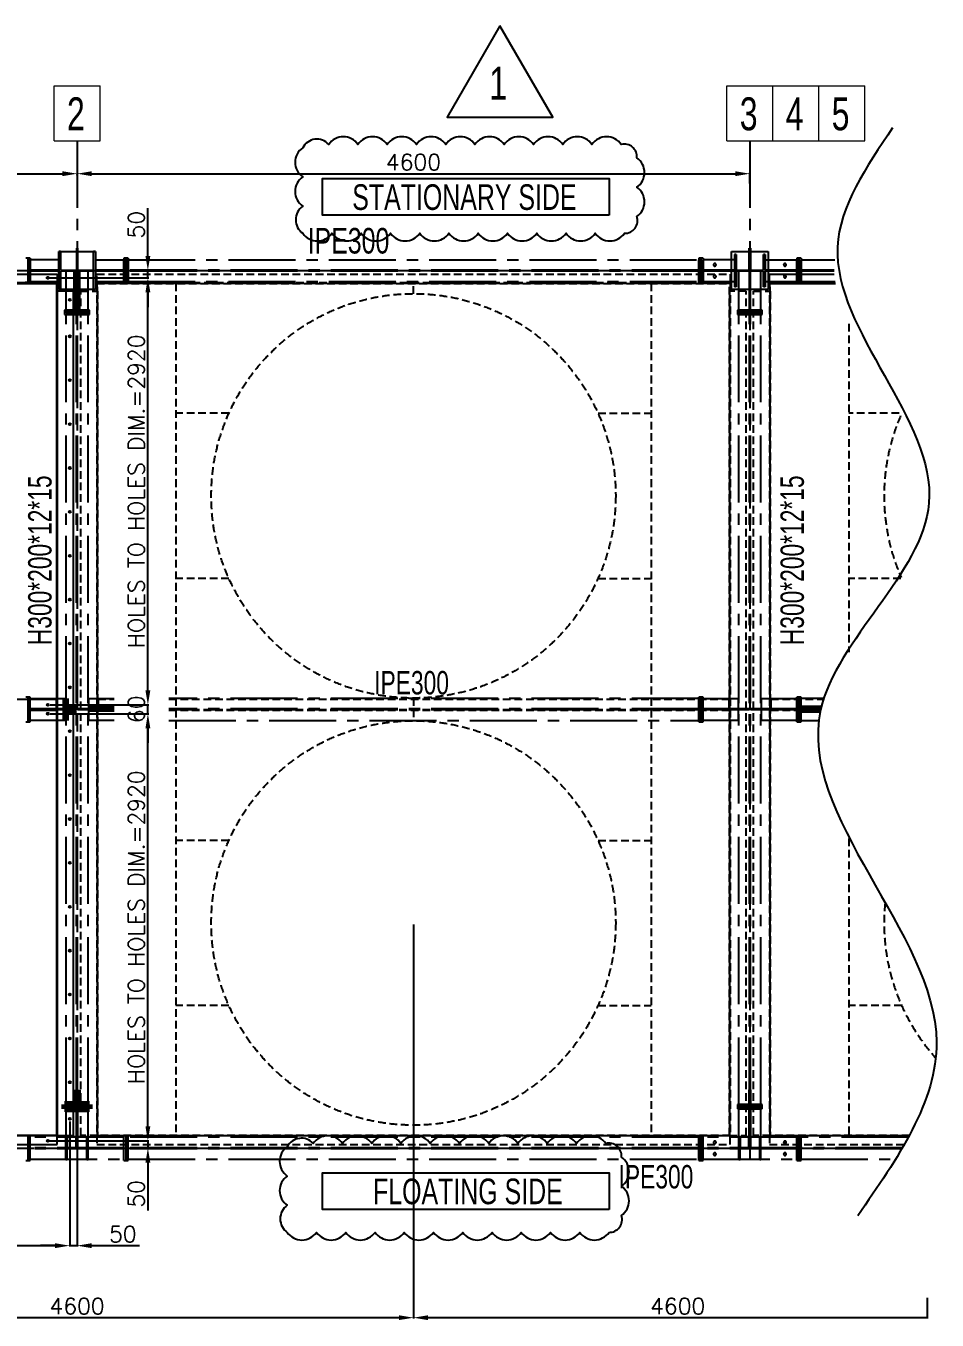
# Model space of a CAD drawing. Header units: inches. Extents: x 212980 to 238967, y -33384 to 2238.
# Drawn here: x 231257 to 234372, y -8186 to -3761 of the extents above; entities that cross this region are included whole.
import ezdxf

# ---------------------------------------------------------------- set-up
doc = ezdxf.new("R2010")
doc.units = ezdxf.units.IN
doc.header["$LTSCALE"] = 15
doc.header["$MEASUREMENT"] = 0
for name, pattern in [('CENTER2', [28.575, 19.05, -3.175, 3.175, -3.175]), ('HIDDEN', [0.375, 0.25, -0.125]), ('XKITLINE00', [0])]:
    doc.linetypes.add(name, pattern=pattern)
doc.layers.get('Defpoints').update_dxf_attribs({"lineweight": 0})
doc.layers.add('CLOWD', color=3, linetype='Continuous')
doc.layers.add('Part', color=2, linetype='Continuous', lineweight=0)
doc.layers.add('PartMark', color=3, linetype='Continuous', lineweight=0)
doc.styles.add('ARIAL_NARROW', font='ARIALN.TTF')
doc.styles.add('ROMANS', font='ROMANS.shx')
doc.dimstyles.new('4', dxfattribs={"dimtxt": 55, "dimasz": 50, "dimexe": 3, "dimexo": 5, "dimgap": 12, "dimtad": 1, "dimdec": 0, "dimdsep": 46, "dimtxsty": 'ROMANS', "dimcen": 2.5, "dimclrd": 6, "dimclre": 6, "dimclrt": 2, "dimadec": 0, "dimazin": 0, "dimtfac": 1, "dimtdec": 0, "dimtmove": 0, "dimatfit": 3, "dimfxl": 1, "dimarcsym": 0})

# ---------------------------------------------------------------- blocks, each defined once
blk = doc.blocks.new('*D47')
at = {"color": 6, "lineweight": -2, "ltscale": 200, "transparency": 16777216}
for p, q in [((229132.1, -4325.1), (229132.1, -4263.7)), ((229182.1, -4266.7), (231382.1, -4266.7)), ((231432.1, -4271.7), (231432.1, -4269.7))]:
    blk.add_line(p, q, dxfattribs=at)
at = {"color": 6, "ltscale": 200, "transparency": 16777216}
for points in [[(229182.1, -4258.4), (229182.1, -4275), (229132.1, -4266.7)], [(231382.1, -4258.4), (231382.1, -4275), (231432.1, -4266.7)]]:
    blk.add_solid(points, dxfattribs=at)
at = {"layer": 'Defpoints', "color": 0, "ltscale": 200, "transparency": 16777216}
for p in [(231432.1, -4266.7), (231432.1, -4266.7), (229132.1, -4330.1)]:
    blk.add_point(p, dxfattribs=at)
at = {"color": 2, "ltscale": 200, "transparency": 16777216, "insert": (230282.1, -4227.2), "char_height": 55, "attachment_point": 5, "style": 'ROMANS'}
blk.add_mtext('4600', dxfattribs=at)
blk = doc.blocks.new('*D48')
at = {"color": 6, "lineweight": -2, "ltscale": 200, "transparency": 16777216}
for p, q in [((231432.1, -4271.7), (231432.1, -4269.7)), ((231482.1, -4266.7), (233682.1, -4266.7)), ((233732.1, -4300.3), (233732.1, -4263.7))]:
    blk.add_line(p, q, dxfattribs=at)
at = {"color": 6, "ltscale": 200, "transparency": 16777216}
for points in [[(231482.1, -4258.4), (231482.1, -4275), (231432.1, -4266.7)], [(233682.1, -4258.4), (233682.1, -4275), (233732.1, -4266.7)]]:
    blk.add_solid(points, dxfattribs=at)
at = {"layer": 'Defpoints', "color": 0, "ltscale": 200, "transparency": 16777216}
for p in [(231432.1, -4266.7), (233732.1, -4266.7), (233732.1, -4305.3)]:
    blk.add_point(p, dxfattribs=at)
at = {"color": 2, "ltscale": 200, "transparency": 16777216, "insert": (232582.1, -4227.2), "char_height": 55, "attachment_point": 5, "style": 'ROMANS'}
blk.add_mtext('4600', dxfattribs=at)
blk = doc.blocks.new('*D49')
at = {"color": 6, "lineweight": -2, "ltscale": 200, "transparency": 16777216}
for p, q in [((232582.1, -6833.1), (232582.1, -8180.4)), ((234338.6, -8109.1), (234338.6, -8180.4)), ((234338.6, -8177.4), (232632.1, -8177.4))]:
    blk.add_line(p, q, dxfattribs=at)
at = {"color": 6, "ltscale": 200, "transparency": 16777216}
blk.add_solid([(232632.1, -8169.1), (232632.1, -8185.7), (232582.1, -8177.4)], dxfattribs=at)
at = {"layer": 'Defpoints', "color": 0, "ltscale": 200, "transparency": 16777216}
for p in [(232582.1, -6828.1), (234338.6, -8104.1), (232582.1, -8177.4)]:
    blk.add_point(p, dxfattribs=at)
at = {"color": 2, "ltscale": 200, "transparency": 16777216, "insert": (233485.3, -8137.9), "char_height": 55, "attachment_point": 5, "style": 'ROMANS'}
blk.add_mtext('4600', dxfattribs=at)
blk = doc.blocks.new('_None')
blk = doc.blocks.new('*D50')
at = {"color": 6, "lineweight": -2, "ltscale": 200, "transparency": 16777216}
for p, q in [((230282.1, -6833.1), (230282.1, -8180.4)), ((232582.1, -6833.1), (232582.1, -8180.4)), ((232532.1, -8177.4), (230332.1, -8177.4))]:
    blk.add_line(p, q, dxfattribs=at)
at = {"color": 6, "ltscale": 200, "transparency": 16777216}
for points in [[(230332.1, -8169.1), (230332.1, -8185.7), (230282.1, -8177.4)], [(232532.1, -8169.1), (232532.1, -8185.7), (232582.1, -8177.4)]]:
    blk.add_solid(points, dxfattribs=at)
at = {"layer": 'Defpoints', "color": 0, "ltscale": 200, "transparency": 16777216}
for p in [(230282.1, -6828.1), (232582.1, -6828.1), (230282.1, -8177.4)]:
    blk.add_point(p, dxfattribs=at)
at = {"color": 2, "ltscale": 200, "transparency": 16777216, "insert": (231432.1, -8137.9), "char_height": 55, "attachment_point": 5, "style": 'ROMANS'}
blk.add_mtext('4600', dxfattribs=at)
blk = doc.blocks.new('*D482')
at = {"color": 6, "lineweight": -2, "ltscale": 200, "transparency": 16777216}
for p, q in [((229157.1, -7502.8), (229157.1, -7934.2)), ((231407.1, -7506.3), (231407.1, -7934.2)), ((229207.1, -7931.2), (231357.1, -7931.2))]:
    blk.add_line(p, q, dxfattribs=at)
at = {"color": 6, "ltscale": 200, "transparency": 16777216}
for points in [[(229207.1, -7922.9), (229207.1, -7939.6), (229157.1, -7931.2)], [(231357.1, -7922.9), (231357.1, -7939.6), (231407.1, -7931.2)]]:
    blk.add_solid(points, dxfattribs=at)
at = {"layer": 'Defpoints', "color": 0, "ltscale": 200, "transparency": 16777216}
for p in [(229157.1, -7497.8), (231407.1, -7501.3), (231407.1, -7931.2)]:
    blk.add_point(p, dxfattribs=at)
at = {"color": 2, "ltscale": 200, "transparency": 16777216, "insert": (230282.1, -7891.7), "char_height": 55, "attachment_point": 5, "style": 'ROMANS'}
blk.add_mtext('HOLES TO HOLES DIM.=4500', dxfattribs=at)
blk = doc.blocks.new('*D483')
at = {"color": 6, "lineweight": -2, "ltscale": 200, "transparency": 16777216}
for p, q in [((231407.1, -7506.3), (231407.1, -7934.2)), ((231432.1, -7626.5), (231432.1, -7934.2)), ((231357.1, -7931.2), (231307.1, -7931.2)), ((231407.1, -7931.2), (231432.1, -7931.2)), ((231482.1, -7931.2), (231645.1, -7931.2))]:
    blk.add_line(p, q, dxfattribs=at)
at = {"color": 6, "ltscale": 200, "transparency": 16777216}
for points in [[(231357.1, -7922.9), (231357.1, -7939.6), (231407.1, -7931.2)], [(231482.1, -7922.9), (231482.1, -7939.6), (231432.1, -7931.2)]]:
    blk.add_solid(points, dxfattribs=at)
at = {"layer": 'Defpoints', "color": 0, "ltscale": 200, "transparency": 16777216}
for p in [(231407.1, -7501.3), (231432.1, -7621.5), (231432.1, -7931.2)]:
    blk.add_point(p, dxfattribs=at)
at = {"color": 2, "ltscale": 200, "transparency": 16777216, "insert": (231588.6, -7891.7), "char_height": 55, "attachment_point": 5, "style": 'ROMANS'}
blk.add_mtext('50', dxfattribs=at)
blk = doc.blocks.new('*D484')
at = {"color": 6, "lineweight": -2, "ltscale": 200, "transparency": 16777216}
for p, q in [((231674.1, -7522.8), (231674.1, -7472.8)), ((231337.1, -7572.8), (231677.1, -7572.8)), ((231359.6, -7597.6), (231677.1, -7597.6)), ((231674.1, -7572.8), (231674.1, -7597.6)), ((231674.1, -7647.6), (231674.1, -7810.7))]:
    blk.add_line(p, q, dxfattribs=at)
at = {"color": 6, "ltscale": 200, "transparency": 16777216}
for points in [[(231665.8, -7522.8), (231682.5, -7522.8), (231674.1, -7572.8)], [(231665.8, -7647.6), (231682.5, -7647.6), (231674.1, -7597.6)]]:
    blk.add_solid(points, dxfattribs=at)
at = {"layer": 'Defpoints', "color": 0, "ltscale": 200, "transparency": 16777216}
for p in [(231332.1, -7572.8), (231354.6, -7597.6), (231674.1, -7572.8)]:
    blk.add_point(p, dxfattribs=at)
at = {"color": 2, "ltscale": 200, "transparency": 16777216, "insert": (231634.6, -7754.2), "char_height": 55, "attachment_point": 5, "rotation": 90, "style": 'ROMANS'}
blk.add_mtext('50', dxfattribs=at)
blk = doc.blocks.new('*D485')
at = {"color": 6, "lineweight": -2, "ltscale": 200, "transparency": 16777216}
for p, q in [((231340.6, -6112.8), (231677.1, -6112.8)), ((231674.1, -7522.8), (231674.1, -6162.8)), ((231337.1, -7572.8), (231677.1, -7572.8))]:
    blk.add_line(p, q, dxfattribs=at)
at = {"color": 6, "ltscale": 200, "transparency": 16777216}
for points in [[(231665.8, -6162.8), (231682.5, -6162.8), (231674.1, -6112.8)], [(231665.8, -7522.8), (231682.5, -7522.8), (231674.1, -7572.8)]]:
    blk.add_solid(points, dxfattribs=at)
at = {"layer": 'Defpoints', "color": 0, "ltscale": 200, "transparency": 16777216}
for p in [(231335.6, -6112.8), (231674.1, -6112.8), (231332.1, -7572.8)]:
    blk.add_point(p, dxfattribs=at)
at = {"color": 2, "ltscale": 200, "transparency": 16777216, "insert": (231634.6, -6842.8), "char_height": 55, "attachment_point": 5, "rotation": 90, "style": 'ROMANS'}
blk.add_mtext('HOLES TO HOLES DIM.=2920', dxfattribs=at)
blk = doc.blocks.new('*D486')
at = {"color": 6, "lineweight": -2, "ltscale": 200, "transparency": 16777216}
for p, q in [((231674.1, -6032.7), (231674.1, -5982.7)), ((231340.6, -6082.7), (231677.1, -6082.7)), ((231674.1, -6112.8), (231674.1, -6082.7)), ((231340.6, -6112.8), (231677.1, -6112.8)), ((231674.1, -6162.8), (231674.1, -6212.8))]:
    blk.add_line(p, q, dxfattribs=at)
at = {"color": 6, "ltscale": 200, "transparency": 16777216}
for points in [[(231665.8, -6032.7), (231682.5, -6032.7), (231674.1, -6082.7)], [(231665.8, -6162.8), (231682.5, -6162.8), (231674.1, -6112.8)]]:
    blk.add_solid(points, dxfattribs=at)
at = {"layer": 'Defpoints', "color": 0, "ltscale": 200, "transparency": 16777216}
for p in [(231335.6, -6082.7), (231674.1, -6082.7), (231335.6, -6112.8)]:
    blk.add_point(p, dxfattribs=at)
at = {"color": 2, "ltscale": 200, "transparency": 16777216, "insert": (231634.6, -6097.7), "char_height": 55, "attachment_point": 5, "rotation": 90, "style": 'ROMANS'}
blk.add_mtext('60', dxfattribs=at)
blk = doc.blocks.new('*D487')
at = {"color": 6, "lineweight": -2, "ltscale": 200, "transparency": 16777216}
for p, q in [((231337.1, -4622.7), (231677.1, -4622.7)), ((231674.1, -6032.7), (231674.1, -4672.7)), ((231340.6, -6082.7), (231677.1, -6082.7))]:
    blk.add_line(p, q, dxfattribs=at)
at = {"color": 6, "ltscale": 200, "transparency": 16777216}
for points in [[(231665.8, -4672.7), (231682.5, -4672.7), (231674.1, -4622.7)], [(231665.8, -6032.7), (231682.5, -6032.7), (231674.1, -6082.7)]]:
    blk.add_solid(points, dxfattribs=at)
at = {"layer": 'Defpoints', "color": 0, "ltscale": 200, "transparency": 16777216}
for p in [(231332.1, -4622.7), (231674.1, -4622.7), (231335.6, -6082.7)]:
    blk.add_point(p, dxfattribs=at)
at = {"color": 2, "ltscale": 200, "transparency": 16777216, "insert": (231634.6, -5352.7), "char_height": 55, "attachment_point": 5, "rotation": 90, "style": 'ROMANS'}
blk.add_mtext('HOLES TO HOLES DIM.=2920', dxfattribs=at)
blk = doc.blocks.new('*D488')
at = {"color": 6, "lineweight": -2, "ltscale": 200, "transparency": 16777216}
for p, q in [((231674.1, -4547.6), (231674.1, -4384.6)), ((231565, -4597.6), (231677.1, -4597.6)), ((231674.1, -4622.7), (231674.1, -4597.6)), ((231337.1, -4622.7), (231677.1, -4622.7)), ((231674.1, -4672.7), (231674.1, -4722.7))]:
    blk.add_line(p, q, dxfattribs=at)
at = {"color": 6, "ltscale": 200, "transparency": 16777216}
for points in [[(231665.8, -4547.6), (231682.5, -4547.6), (231674.1, -4597.6)], [(231665.8, -4672.7), (231682.5, -4672.7), (231674.1, -4622.7)]]:
    blk.add_solid(points, dxfattribs=at)
at = {"layer": 'Defpoints', "color": 0, "ltscale": 200, "transparency": 16777216}
for p in [(231560, -4597.6), (231674.1, -4597.6), (231332.1, -4622.7)]:
    blk.add_point(p, dxfattribs=at)
at = {"color": 2, "ltscale": 200, "transparency": 16777216, "insert": (231634.6, -4441.1), "char_height": 55, "attachment_point": 5, "rotation": 90, "style": 'ROMANS'}
blk.add_mtext('50', dxfattribs=at)

msp = doc.modelspace()

# ---------------------------------------------------------------- linework, layer by layer
at = {"color": 3, "linetype": 'CENTER2', "ltscale": 0.8}
for p, q in [((231432.06, -4154.41), (231432.06, -7635.64)), ((233732.06, -4154.41), (233732.06, -7635.64)), ((231264.56, -4555.64), (231257.06, -4555.64)), ((231264.56, -4640.64), (231264.56, -4555.64)), ((231272.06, -4555.64), (231264.56, -4555.64)), ((231264.56, -4555.64), (231264.56, -4640.64)), ((231272.06, -4555.64), (231272.06, -4560.64)), ((231369.56, -4533.14), (231369.56, -4663.14)), ((231375.81, -4533.14), (231369.56, -4533.14)), ((231375.81, -4533.14), (231375.81, -4596.27)), ((231434.56, -4521.27), (231429.56, -4521.27)), ((231429.56, -4521.27), (231429.56, -4596.27)), ((231434.56, -4596.27), (231434.56, -4521.27)), ((231488.31, -4596.27), (231488.31, -4533.14)), ((231494.56, -4533.14), (231488.31, -4533.14)), ((231494.56, -4533.14), (231494.56, -4663.14)), ((231599.56, -4555.64), (231592.06, -4555.64)), ((231592.06, -4555.64), (231592.06, -4560.64)), ((231599.56, -4640.64), (231599.56, -4555.64)), ((231607.06, -4555.64), (231599.56, -4555.64)), ((231599.56, -4555.64), (231599.56, -4640.64)), ((231607.06, -4555.64), (231607.06, -4560.64)), ((233564.56, -4555.64), (233557.06, -4555.64)), ((233557.06, -4555.64), (233557.06, -4560.64)), ((233572.06, -4555.64), (233564.56, -4555.64)), ((233564.56, -4555.64), (233564.56, -4640.64)), ((233564.56, -4640.64), (233564.56, -4555.64)), ((233572.06, -4555.64), (233572.06, -4560.64)), ((233679.56, -4543.14), (233679.56, -4653.14)), ((233685.06, -4543.14), (233679.56, -4543.14)), ((233685.06, -4543.14), (233685.06, -4596.39)), ((233729.56, -4596.39), (233729.56, -4521.39)), ((233729.56, -4521.39), (233734.56, -4521.39)), ((233734.56, -4521.39), (233734.56, -4596.39)), ((233779.06, -4596.39), (233779.06, -4543.14)), ((233784.56, -4543.14), (233779.06, -4543.14)), ((233784.56, -4543.14), (233784.56, -4653.14)), ((233899.56, -4555.64), (233892.06, -4555.64)), ((233892.06, -4555.64), (233892.06, -4560.64)), ((233899.56, -4640.64), (233899.56, -4555.64)), ((233907.06, -4555.64), (233899.56, -4555.64)), ((233899.56, -4555.64), (233899.56, -4640.64)), ((233907.06, -4555.64), (233907.06, -4560.64)), ((228656.71, -4598.14), (234020.17, -4598.14)), ((231272.06, -4560.64), (231272.06, -4635.64)), ((231369.56, -4560.64), (231272.06, -4560.64)), ((231272.06, -4635.64), (231272.06, -4560.64)), ((231369.56, -4596.37), (231272.06, -4596.37)), ((231369.56, -4599.92), (231272.06, -4599.92)), ((231369.56, -4560.64), (231369.56, -4635.64)), ((231369.56, -4628.14), (231369.56, -4568.14)), ((231375.81, -4596.27), (231488.31, -4596.27)), ((231488.31, -4600.02), (231375.81, -4600.02)), ((231375.81, -4600.02), (231375.81, -4663.14)), ((231394.56, -4733.14), (231394.56, -4600.02)), ((231469.56, -4600.02), (231394.56, -4600.02)), ((231469.56, -4733.14), (231469.56, -4600.02)), ((231488.31, -4663.14), (231488.31, -4600.02)), ((231494.56, -4560.64), (231592.06, -4560.64)), ((231494.56, -4560.64), (231494.56, -4635.64)), ((231592.06, -4596.37), (231494.56, -4596.37)), ((231592.06, -4599.92), (231494.56, -4599.92)), ((231592.06, -4560.64), (231592.06, -4635.64)), ((231592.06, -4635.64), (231592.06, -4560.64)), ((231607.06, -4560.64), (231607.06, -4635.64)), ((231607.06, -4560.64), (233557.06, -4560.64)), ((231607.06, -4635.64), (231607.06, -4560.64)), ((233557.06, -4596.37), (231607.06, -4596.37)), ((233557.06, -4599.92), (231607.06, -4599.92)), ((233557.06, -4635.64), (233557.06, -4560.64)), ((233557.06, -4560.64), (233557.06, -4635.64)), ((233572.06, -4560.64), (233572.06, -4635.64)), ((233679.56, -4560.64), (233572.06, -4560.64)), ((233572.06, -4635.64), (233572.06, -4560.64)), ((233679.56, -4596.37), (233572.06, -4596.37)), ((233679.56, -4599.92), (233572.06, -4599.92)), ((233679.56, -4560.64), (233679.56, -4635.64)), ((233685.06, -4596.39), (233779.06, -4596.39)), ((233779.06, -4599.89), (233685.06, -4599.89)), ((233685.06, -4599.89), (233685.06, -4653.14)), ((233694.56, -4733.14), (233694.56, -4599.89)), ((233769.56, -4599.89), (233694.56, -4599.89)), ((233730.29, -4733.14), (233730.29, -4599.89)), ((233733.84, -4733.14), (233733.84, -4599.89)), ((233769.56, -4733.14), (233769.56, -4599.89)), ((233779.06, -4653.14), (233779.06, -4599.89)), ((233784.56, -4560.64), (233892.06, -4560.64)), ((233784.56, -4560.64), (233784.56, -4635.64)), ((233892.06, -4596.37), (233784.56, -4596.37)), ((233892.06, -4599.92), (233784.56, -4599.92)), ((233892.06, -4635.64), (233892.06, -4560.64)), ((233892.06, -4560.64), (233892.06, -4635.64)), ((233907.06, -4560.64), (233907.06, -4635.64)), ((233907.06, -4560.64), (234021.98, -4560.64)), ((233907.06, -4635.64), (233907.06, -4560.64)), ((234020.14, -4596.37), (233907.06, -4596.37)), ((234020.22, -4599.92), (233907.06, -4599.92)), ((231257.06, -4635.27), (231257.06, -4640.27)), ((231257.06, -4640.27), (231264.56, -4640.27)), ((231257.06, -4640.64), (231264.56, -4640.64)), ((231264.56, -4640.27), (231272.06, -4640.27)), ((231272.06, -4640.64), (231264.56, -4640.64)), ((231272.06, -4635.27), (231272.06, -4640.27)), ((231272.06, -4635.64), (231369.56, -4635.64)), ((231272.06, -4640.64), (231272.06, -4635.64)), ((231494.56, -4635.64), (231592.06, -4635.64)), ((231592.06, -4640.64), (231592.06, -4635.64)), ((231592.06, -4640.64), (231599.56, -4640.64)), ((231607.06, -4640.64), (231599.56, -4640.64)), ((231607.06, -4635.64), (233557.06, -4635.64)), ((231607.06, -4640.64), (231607.06, -4635.64)), ((233557.06, -4640.64), (233557.06, -4635.64)), ((233557.06, -4640.64), (233564.56, -4640.64)), ((233572.06, -4640.64), (233564.56, -4640.64)), ((233572.06, -4635.64), (233679.56, -4635.64)), ((233572.06, -4640.64), (233572.06, -4635.64)), ((233784.56, -4635.64), (233892.06, -4635.64)), ((233892.06, -4640.64), (233892.06, -4635.64)), ((233892.06, -4640.64), (233899.56, -4640.64)), ((233907.06, -4640.64), (233899.56, -4640.64)), ((233907.06, -4635.64), (234023.36, -4635.64)), ((233907.06, -4640.64), (233907.06, -4635.64)), ((231375.81, -4663.14), (231369.56, -4663.14)), ((231494.56, -4663.14), (231488.31, -4663.14)), ((233685.06, -4653.14), (233679.56, -4653.14)), ((233784.56, -4653.14), (233779.06, -4653.14)), ((231389.56, -4732.66), (231394.56, -4732.66)), ((231389.56, -4733.14), (231389.56, -4740.64)), ((231394.56, -4733.14), (231389.56, -4733.14)), ((231394.56, -4733.14), (231469.56, -4733.14)), ((231469.56, -4733.14), (231394.56, -4733.14)), ((231474.56, -4733.14), (231469.56, -4733.14)), ((231474.56, -4740.64), (231474.56, -4733.14)), ((233689.56, -4733.14), (233689.56, -4740.64)), ((233694.56, -4733.14), (233689.56, -4733.14)), ((233694.56, -4733.14), (233769.56, -4733.14)), ((233769.56, -4733.14), (233694.56, -4733.14)), ((233774.56, -4733.14), (233769.56, -4733.14)), ((233774.56, -4740.64), (233774.56, -4733.14)), ((231389.56, -4740.16), (231389.56, -4747.66)), ((231474.56, -4740.64), (231389.56, -4740.64)), ((231389.56, -4740.64), (231389.56, -4748.14)), ((231389.56, -4740.64), (231474.56, -4740.64)), ((231389.56, -4748.14), (231474.56, -4748.14)), ((231469.56, -4748.2), (231394.56, -4748.2)), ((231394.56, -7448.2), (231394.56, -4748.2)), ((231400.9, -4747.71), (231400.9, -4747.66)), ((231400.9, -4748.14), (231400.9, -4748.2)), ((231430.29, -7448.2), (231430.29, -4748.2)), ((231433.84, -7448.2), (231433.84, -4748.2)), ((231458.89, -4748.14), (231458.89, -4748.2)), ((231463.22, -4748.14), (231463.22, -4748.2)), ((231469.56, -7448.2), (231469.56, -4748.2)), ((231474.56, -4748.14), (231474.56, -4740.64)), ((233689.56, -4740.64), (233774.56, -4740.64)), ((233774.56, -4740.64), (233689.56, -4740.64)), ((233689.56, -4740.64), (233689.56, -4748.14)), ((233689.56, -4748.14), (233774.56, -4748.14)), ((233769.56, -4748.2), (233694.56, -4748.2)), ((233694.56, -7448.2), (233694.56, -4748.2)), ((233700.9, -4748.14), (233700.9, -4748.2)), ((233705.23, -4748.14), (233705.23, -4748.2)), ((233713.89, -4748.14), (233713.89, -4748.2)), ((233718.22, -4748.14), (233718.22, -4748.2)), ((233730.29, -7448.2), (233730.29, -4748.2)), ((233733.84, -7448.2), (233733.84, -4748.2)), ((233745.9, -4748.14), (233745.9, -4748.2)), ((233750.23, -4748.14), (233750.23, -4748.2)), ((233758.89, -4748.14), (233758.89, -4748.2)), ((233763.22, -4748.14), (233763.22, -4748.2)), ((233769.56, -7448.2), (233769.56, -4748.2)), ((233774.56, -4748.14), (233774.56, -4740.64)), ((231264.56, -6055.64), (231257.06, -6055.64)), ((231264.56, -6140.64), (231264.56, -6055.64)), ((231272.06, -6055.64), (231264.56, -6055.64)), ((231264.56, -6055.64), (231264.56, -6140.64)), ((231272.06, -6060.64), (231272.06, -6055.64)), ((231272.06, -6135.64), (231272.06, -6060.64)), ((231272.06, -6135.64), (231272.06, -6060.64)), ((231272.06, -6060.64), (231392.06, -6060.64)), ((231472.06, -6135.64), (231472.06, -6060.64)), ((231472.06, -6060.64), (231558.83, -6060.64)), ((233557.06, -6060.64), (231746.14, -6060.64)), ((233564.56, -6055.64), (233557.06, -6055.64)), ((233557.06, -6060.64), (233557.06, -6055.64)), ((233557.06, -6135.64), (233557.06, -6060.64)), ((233557.06, -6135.64), (233557.06, -6060.64)), ((233564.56, -6140.64), (233564.56, -6055.64)), ((233572.06, -6055.64), (233564.56, -6055.64)), ((233564.56, -6055.64), (233564.56, -6140.64)), ((233572.06, -6060.64), (233572.06, -6055.64)), ((233572.06, -6135.64), (233572.06, -6060.64)), ((233572.06, -6060.64), (233692.06, -6060.64)), ((233572.06, -6135.64), (233572.06, -6060.64)), ((233692.06, -6060.64), (233692.06, -6135.64)), ((233772.06, -6135.64), (233772.06, -6060.64)), ((233772.06, -6060.64), (233892.06, -6060.64)), ((233899.56, -6055.64), (233892.06, -6055.64)), ((233892.06, -6060.64), (233892.06, -6055.64)), ((233892.06, -6060.64), (233892.06, -6135.64)), ((233892.06, -6135.64), (233892.06, -6060.64)), ((233907.06, -6055.64), (233899.56, -6055.64)), ((233899.56, -6055.64), (233899.56, -6140.64)), ((233899.56, -6140.64), (233899.56, -6055.64)), ((233907.06, -6060.64), (233907.06, -6055.64)), ((233907.06, -6135.64), (233907.06, -6060.64)), ((233985.75, -6060.64), (233907.06, -6060.64)), ((233907.06, -6135.64), (233907.06, -6060.64)), ((229204.06, -6098.19), (231360.06, -6098.14)), ((229204.06, -6100.19), (231360.06, -6100.14)), ((231392.06, -6096.37), (231272.06, -6096.37)), ((231392.06, -6099.92), (231272.06, -6099.92)), ((231469.56, -6096.37), (231433.84, -6096.37)), ((231469.56, -6099.92), (231433.84, -6099.92)), ((231472.06, -6099.92), (231469.56, -6099.92)), ((231558.83, -6099.92), (231472.06, -6099.92)), ((233557.06, -6096.37), (231746.14, -6096.37)), ((233557.06, -6099.92), (231746.14, -6099.92)), ((233692.06, -6096.37), (233572.06, -6096.37)), ((233692.06, -6099.92), (233572.06, -6099.92)), ((233660.06, -6063.14), (233660.06, -6100.14)), ((233692.06, -6096.37), (233694.56, -6096.37)), ((233730.29, -6096.37), (233692.06, -6096.37)), ((233694.56, -6099.92), (233692.06, -6099.92)), ((233730.29, -6099.92), (233694.56, -6099.92)), ((233730.29, -6096.37), (233730.29, -6099.92)), ((233733.84, -6099.92), (233733.84, -6096.37)), ((233769.56, -6096.37), (233733.84, -6096.37)), ((233769.56, -6099.92), (233733.84, -6099.92)), ((233772.06, -6096.37), (233769.56, -6096.37)), ((233772.06, -6099.92), (233769.56, -6099.92)), ((233892.06, -6096.37), (233772.06, -6096.37)), ((233892.06, -6099.92), (233772.06, -6099.92)), ((233804.06, -6063.14), (233804.06, -6100.19)), ((233804.06, -6063.14), (233804.06, -6100.19)), ((231257.06, -6140.64), (231264.56, -6140.64)), ((231264.56, -6140.64), (231272.06, -6140.64)), ((231272.06, -6140.64), (231272.06, -6135.64)), ((231392.06, -6135.64), (231272.06, -6135.64)), ((231558.83, -6135.64), (231472.06, -6135.64)), ((231746.14, -6135.64), (233557.06, -6135.64)), ((233557.06, -6140.64), (233557.06, -6135.64)), ((233557.06, -6140.64), (233564.56, -6140.64)), ((233564.56, -6140.64), (233572.06, -6140.64)), ((233692.06, -6135.64), (233572.06, -6135.64)), ((233572.06, -6140.64), (233572.06, -6135.64)), ((233892.06, -6135.64), (233772.06, -6135.64)), ((233892.06, -6140.64), (233892.06, -6135.64)), ((233892.06, -6140.64), (233899.56, -6140.64)), ((233899.56, -6140.64), (233907.06, -6140.64)), ((233907.06, -6135.64), (233966.7, -6135.64)), ((233907.06, -6140.64), (233907.06, -6135.64)), ((233729.06, -7399.01), (233729.06, -7448.2)), ((233735.06, -7448.2), (233735.06, -7399.01)), ((231394.56, -7558.14), (231394.56, -7463.25)), ((231429.06, -7448.25), (231429.06, -7558.14)), ((231429.56, -7558.14), (231429.56, -7461.8)), ((231430.29, -7558.14), (231430.29, -7463.25)), ((231433.84, -7558.14), (231433.84, -7463.25)), ((231434.56, -7558.14), (231434.56, -7461.8)), ((231435.06, -7558.14), (231435.06, -7448.25)), ((231469.56, -7558.14), (231469.56, -7463.25)), ((233774.56, -7448.25), (233689.56, -7448.25)), ((233689.56, -7448.25), (233689.56, -7455.75)), ((233774.56, -7455.75), (233689.56, -7455.75)), ((233689.56, -7455.75), (233689.56, -7463.25)), ((233689.56, -7455.75), (233774.56, -7455.75)), ((233694.56, -7463.25), (233689.56, -7463.25)), ((233694.56, -7448.2), (233769.56, -7448.2)), ((233769.56, -7463.25), (233694.56, -7463.25)), ((233694.56, -7558.14), (233694.56, -7463.25)), ((233694.56, -7463.25), (233769.56, -7463.25)), ((233700.9, -7448.2), (233700.9, -7448.25)), ((233729.06, -7448.25), (233729.06, -7448.2)), ((233729.06, -7448.25), (233729.06, -7558.14)), ((233735.06, -7476.02), (233729.06, -7476.02)), ((233729.56, -7558.14), (233729.56, -7461.8)), ((233734.56, -7461.8), (233729.56, -7461.8)), ((233734.56, -7468.14), (233729.56, -7468.14)), ((233730.29, -7558.14), (233730.29, -7463.25)), ((233733.84, -7558.14), (233733.84, -7463.25)), ((233734.56, -7558.14), (233734.56, -7461.8)), ((233735.06, -7448.25), (233735.06, -7448.2)), ((233735.06, -7558.14), (233735.06, -7448.25)), ((233758.89, -7448.2), (233758.89, -7448.25)), ((233763.22, -7448.2), (233763.22, -7448.25)), ((233774.56, -7463.25), (233769.56, -7463.25)), ((233769.56, -7558.14), (233769.56, -7463.25)), ((233774.56, -7455.75), (233774.56, -7448.25)), ((233774.56, -7463.25), (233774.56, -7455.75)), ((231429.56, -7596.64), (231429.56, -7511.87)), ((231434.56, -7596.64), (231434.56, -7511.87)), ((233729.06, -7498.14), (233735.06, -7498.14)), ((233729.56, -7596.64), (233729.56, -7511.87)), ((233734.56, -7511.87), (233729.56, -7511.87)), ((233734.56, -7596.64), (233734.56, -7511.87)), ((231264.56, -7555.64), (231257.06, -7555.64)), ((231272.06, -7555.64), (231264.56, -7555.64)), ((231264.56, -7555.64), (231264.56, -7640.64)), ((231264.56, -7640.64), (231264.56, -7555.64)), ((231272.06, -7560.64), (231272.06, -7555.64)), ((231272.06, -7635.64), (231272.06, -7560.64)), ((231592.06, -7560.64), (231272.06, -7560.64)), ((231272.06, -7635.64), (231272.06, -7560.64)), ((231394.56, -7558.14), (231394.06, -7558.14)), ((231394.06, -7560.64), (231394.06, -7558.14)), ((231394.06, -7635.64), (231394.06, -7560.64)), ((231394.56, -7558.14), (231398.56, -7558.14)), ((231394.56, -7558.14), (231469.56, -7558.14)), ((231398.56, -7558.14), (231398.56, -7560.64)), ((231398.56, -7560.64), (231398.56, -7596.64)), ((231429.06, -7560.64), (231429.06, -7558.14)), ((231429.06, -7596.64), (231429.06, -7560.64)), ((231429.56, -7560.64), (231429.56, -7558.14)), ((231430.29, -7560.64), (231430.29, -7558.14)), ((231430.29, -7596.37), (231430.29, -7560.64)), ((231433.84, -7558.14), (231433.84, -7560.64)), ((231433.84, -7596.37), (231433.84, -7558.14)), ((231434.56, -7560.64), (231434.56, -7558.14)), ((231435.06, -7560.64), (231435.06, -7558.14)), ((231435.06, -7596.64), (231435.06, -7560.64)), ((231465.56, -7560.64), (231465.56, -7558.14)), ((231465.56, -7558.14), (231469.56, -7558.14)), ((231465.56, -7596.64), (231465.56, -7560.64)), ((231470.06, -7558.14), (231469.56, -7558.14)), ((231470.06, -7560.64), (231470.06, -7558.14)), ((231470.06, -7635.64), (231470.06, -7560.64)), ((231599.56, -7555.64), (231592.06, -7555.64)), ((231592.06, -7560.64), (231592.06, -7555.64)), ((231592.06, -7635.64), (231592.06, -7560.64)), ((231592.06, -7635.64), (231592.06, -7560.64)), ((231607.06, -7555.64), (231599.56, -7555.64)), ((231599.56, -7555.64), (231599.56, -7640.64)), ((231599.56, -7640.64), (231599.56, -7555.64)), ((231607.06, -7560.64), (231607.06, -7555.64)), ((231607.06, -7635.64), (231607.06, -7560.64)), ((231607.06, -7635.64), (231607.06, -7560.64)), ((233557.06, -7560.64), (231607.06, -7560.64)), ((233564.56, -7555.64), (233557.06, -7555.64)), ((233557.06, -7560.64), (233557.06, -7555.64)), ((233557.06, -7635.64), (233557.06, -7560.64)), ((233557.06, -7635.64), (233557.06, -7560.64)), ((233564.56, -7640.64), (233564.56, -7555.64)), ((233572.06, -7555.64), (233564.56, -7555.64)), ((233564.56, -7555.64), (233564.56, -7640.64)), ((233572.06, -7560.64), (233572.06, -7555.64)), ((233572.06, -7635.64), (233572.06, -7560.64)), ((233892.06, -7560.64), (233572.06, -7560.64)), ((233572.06, -7635.64), (233572.06, -7560.64)), ((233694.56, -7558.14), (233694.06, -7558.14)), ((233694.06, -7560.64), (233694.06, -7558.14)), ((233694.06, -7635.64), (233694.06, -7560.64)), ((233694.56, -7558.14), (233698.56, -7558.14)), ((233694.56, -7558.14), (233769.56, -7558.14)), ((233698.56, -7558.14), (233698.56, -7560.64)), ((233698.56, -7560.64), (233698.56, -7596.64)), ((233729.06, -7560.64), (233729.06, -7558.14)), ((233729.06, -7596.64), (233729.06, -7560.64)), ((233729.56, -7560.64), (233729.56, -7558.14)), ((233730.29, -7560.64), (233730.29, -7558.14)), ((233730.29, -7596.37), (233730.29, -7560.64)), ((233733.84, -7558.14), (233733.84, -7560.64)), ((233733.84, -7596.37), (233733.84, -7558.14)), ((233734.56, -7560.64), (233734.56, -7558.14)), ((233735.06, -7560.64), (233735.06, -7558.14)), ((233735.06, -7596.64), (233735.06, -7560.64)), ((233765.56, -7560.64), (233765.56, -7558.14)), ((233765.56, -7558.14), (233769.56, -7558.14)), ((233765.56, -7596.64), (233765.56, -7560.64)), ((233770.06, -7558.14), (233769.56, -7558.14)), ((233770.06, -7560.64), (233770.06, -7558.14)), ((233770.06, -7635.64), (233770.06, -7560.64)), ((233899.56, -7555.64), (233892.06, -7555.64)), ((233892.06, -7560.64), (233892.06, -7555.64)), ((233892.06, -7635.64), (233892.06, -7560.64)), ((233892.06, -7635.64), (233892.06, -7560.64)), ((233899.56, -7640.64), (233899.56, -7555.64)), ((233907.06, -7555.64), (233899.56, -7555.64)), ((233899.56, -7555.64), (233899.56, -7640.64)), ((233907.06, -7560.64), (233907.06, -7555.64)), ((233907.06, -7635.64), (233907.06, -7560.64)), ((234274.06, -7560.64), (233907.06, -7560.64)), ((233907.06, -7635.64), (233907.06, -7560.64)), ((228656.71, -7598.14), (234252.92, -7598.14)), ((231592.06, -7596.37), (231272.06, -7596.37)), ((231592.06, -7599.92), (231272.06, -7599.92)), ((231398.56, -7596.64), (231465.56, -7596.64)), ((231465.56, -7599.64), (231398.56, -7599.64)), ((231398.56, -7635.64), (231398.56, -7599.64)), ((231435.06, -7596.64), (231429.06, -7596.64)), ((231434.56, -7596.64), (231429.56, -7596.64)), ((231433.84, -7596.37), (231430.29, -7596.37)), ((231465.56, -7635.64), (231465.56, -7599.64)), ((233557.06, -7596.37), (231607.06, -7596.37)), ((233557.06, -7599.92), (231607.06, -7599.92)), ((233892.06, -7596.37), (233572.06, -7596.37)), ((233892.06, -7599.92), (233572.06, -7599.92)), ((233698.56, -7596.64), (233765.56, -7596.64)), ((233765.56, -7599.64), (233698.56, -7599.64)), ((233698.56, -7635.64), (233698.56, -7599.64)), ((233735.06, -7596.64), (233729.06, -7596.64)), ((233734.56, -7596.64), (233729.56, -7596.64)), ((233733.84, -7596.37), (233730.29, -7596.37)), ((233765.56, -7635.64), (233765.56, -7599.64)), ((234253.95, -7596.37), (233907.06, -7596.37)), ((234251.88, -7599.92), (233907.06, -7599.92)), ((231257.06, -7640.64), (231264.56, -7640.64)), ((231264.56, -7640.64), (231272.06, -7640.64)), ((231272.06, -7635.64), (231592.06, -7635.64)), ((231272.06, -7640.64), (231272.06, -7635.64)), ((231394.06, -7638.14), (231394.06, -7635.64)), ((231398.56, -7638.14), (231394.06, -7638.14)), ((231398.56, -7638.14), (231398.56, -7635.64)), ((231465.56, -7638.14), (231465.56, -7635.64)), ((231470.06, -7638.14), (231465.56, -7638.14)), ((231470.06, -7638.14), (231470.06, -7635.64)), ((231592.06, -7640.64), (231592.06, -7635.64)), ((231592.06, -7640.64), (231599.56, -7640.64)), ((231599.56, -7640.64), (231607.06, -7640.64)), ((231607.06, -7640.64), (231607.06, -7635.64)), ((231607.06, -7635.64), (233557.06, -7635.64)), ((233557.06, -7640.64), (233557.06, -7635.64)), ((233557.06, -7640.64), (233564.56, -7640.64)), ((233564.56, -7640.64), (233572.06, -7640.64)), ((233572.06, -7635.64), (233892.06, -7635.64)), ((233572.06, -7640.64), (233572.06, -7635.64)), ((233694.06, -7638.14), (233694.06, -7635.64)), ((233698.56, -7638.14), (233694.06, -7638.14)), ((233698.56, -7638.14), (233698.56, -7635.64)), ((233765.56, -7638.14), (233765.56, -7635.64)), ((233770.06, -7638.14), (233765.56, -7638.14)), ((233770.06, -7638.14), (233770.06, -7635.64)), ((233892.06, -7640.64), (233892.06, -7635.64)), ((233892.06, -7640.64), (233899.56, -7640.64)), ((233899.56, -7640.64), (233907.06, -7640.64)), ((233907.06, -7635.64), (234230.4, -7635.64)), ((233907.06, -7640.64), (233907.06, -7635.64))]:
    msp.add_line(p, q, dxfattribs=at)
at = {"color": 42, "linetype": 'HIDDEN', "ltscale": 7}
for p, q in [((231770.06, -4642.14), (231770.06, -7554.14)), ((232582.06, -4676.89), (232582.06, -4642.14)), ((233394.06, -4642.14), (233394.06, -7554.14)), ((234070.06, -4780.49), (234070.06, -5902.11)), ((231951.17, -5085.64), (231770.06, -5085.64)), ((233212.95, -5085.64), (233394.06, -5085.64)), ((234242.4, -5085.64), (234070.06, -5085.64)), ((231951.17, -5650.64), (231770.06, -5650.64)), ((233212.95, -5650.64), (233394.06, -5650.64)), ((234247.82, -5650.64), (234070.06, -5650.64)), ((232582.06, -6059.39), (232582.06, -6136.89)), ((231504.06, -6063.14), (231558.83, -6063.14)), ((231504.06, -6063.14), (231504.06, -6100.19)), ((231504.06, -6098.19), (231558.83, -6098.19)), ((231504.06, -6100.19), (231558.83, -6100.19)), ((231746.14, -6063.14), (233660.06, -6063.14)), ((231746.14, -6098.19), (233660.06, -6098.14)), ((231746.14, -6100.19), (233660.06, -6100.14)), ((233804.06, -6063.14), (233984.86, -6063.14)), ((233804.06, -6098.19), (233974.22, -6098.19)), ((233804.06, -6100.19), (233973.71, -6100.19)), ((231951.17, -6545.64), (231770.06, -6545.64)), ((233212.95, -6545.64), (233394.06, -6545.64)), ((234070.06, -6539.24), (234070.06, -7554.14)), ((231951.17, -7110.64), (231770.06, -7110.64)), ((233212.95, -7110.64), (233394.06, -7110.64)), ((234251.17, -7110.64), (234070.06, -7110.64)), ((232582.06, -7519.39), (232582.06, -7554.14))]:
    msp.add_line(p, q, dxfattribs=at)
for p, q in [((229204.06, -6063.14), (231360.06, -6063.14)), ((231360.06, -6063.14), (231360.06, -6100.14))]:
    msp.add_line(p, q)
at = {"color": 2, "ltscale": 200}
for points in [[(232877.47, -3761.43), (232697.04, -4073.96), (233057.91, -4073.96)], [(233250.74, -4408.84), (232271.27, -4408.84), (232271.27, -4283.02), (233250.74, -4283.02)], [(233250.74, -7807.78), (232271.27, -7807.78), (232271.27, -7681.97), (233250.74, -7681.97)]]:
    msp.add_lwpolyline(points, close=True, dxfattribs=at)
for points in [[(232203.5, -4470.57, 0.5205671), (232303.5, -4470.57, 0.5205671), (232403.5, -4470.57, 0.5205671), (232503.5, -4470.57, 0.5205671), (232603.5, -4470.57, 0.5205671), (232703.5, -4470.57, 0.5205671), (232803.5, -4470.57, 0.5205671), (232903.5, -4470.57, 0.5205671), (233003.5, -4470.57, 0.5205671), (233103.5, -4470.57, 0.5205671), (233203.5, -4470.57, 0.5205671), (233303.5, -4470.57, 0.5205671), (233345.87, -4412.93, 0.5205671), (233345.87, -4312.93, 0.5205671), (233345.87, -4212.93, 0.5205671), (233292.24, -4166.56, 0.5205671), (233192.24, -4166.56, 0.5205671), (233092.24, -4166.56, 0.5205671), (232992.24, -4166.56, 0.5205671), (232892.24, -4166.56, 0.5205671), (232792.24, -4166.56, 0.5205671), (232692.24, -4166.56, 0.5205671), (232592.24, -4166.56, 0.5205671), (232492.24, -4166.56, 0.5205671), (232392.24, -4166.56, 0.5205671), (232292.24, -4166.56, 0.5205671), (232203.5, -4177.83, 0.5205671), (232203.5, -4277.83, 0.5205671), (232203.5, -4377.83, 0.5205671)], [(232150.57, -7885.85, 0.5205671), (232250.57, -7885.85, 0.5205671), (232350.57, -7885.85, 0.5205671), (232450.57, -7885.85, 0.5205671), (232550.57, -7885.85, 0.5205671), (232650.57, -7885.85, 0.5205671), (232750.57, -7885.85, 0.5205671), (232850.57, -7885.85, 0.5205671), (232950.57, -7885.85, 0.5205671), (233050.57, -7885.85, 0.5205671), (233150.57, -7885.85, 0.5205671), (233250.57, -7885.85, 0.5205671), (233292.93, -7828.21, 0.5205671), (233292.93, -7728.21, 0.5205671), (233292.93, -7628.21, 0.5205671), (233239.3, -7581.84, 0.5205671), (233139.3, -7581.84, 0.5205671), (233039.3, -7581.84, 0.5205671), (232939.3, -7581.84, 0.5205671), (232839.3, -7581.84, 0.5205671), (232739.3, -7581.84, 0.5205671), (232639.3, -7581.84, 0.5205671), (232539.3, -7581.84, 0.5205671), (232439.3, -7581.84, 0.5205671), (232339.3, -7581.84, 0.5205671), (232239.3, -7581.84, 0.5205671), (232150.57, -7593.11, 0.5205671), (232150.57, -7693.11, 0.5205671), (232150.57, -7793.11, 0.5205671)]]:
    msp.add_lwpolyline(points, format="xyb", close=True, dxfattribs=at)
at = {"color": 3, "linetype": 'CENTER2', "ltscale": 0.8}
for points in [[(231494.56, -4533.14), (231494.56, -4663.14), (231369.56, -4663.14), (231369.56, -4533.14)], [(233794.56, -4533.14), (233794.56, -4663.14), (233669.56, -4663.14), (233669.56, -4533.14)]]:
    msp.add_lwpolyline(points, close=True, dxfattribs=at)
for points in [[(231364.56, -4610.64), (231364.56, -4642.14), (229199.56, -4642.14), (229199.56, -4610.64)], [(231364.56, -4642.14), (231364.56, -4640.14), (229199.56, -4640.14), (229199.56, -4642.14)], [(231364.56, -4642.14), (231364.56, -7554.14), (231362.56, -7554.14), (231362.56, -4642.14)], [(231362.56, -4668.14), (231362.56, -7554.14), (231419.56, -7554.14), (231419.56, -4668.14)], [(231364.56, -7585.64), (231364.56, -7554.14), (229199.56, -7554.14), (229199.56, -7585.64)], [(231364.56, -7554.14), (231364.56, -7556.14), (229199.56, -7556.14), (229199.56, -7554.14)]]:
    msp.add_lwpolyline(points, close=True)
at = {"color": 42, "linetype": 'HIDDEN', "ltscale": 7}
for points in [[(233664.56, -4610.64), (233664.56, -4642.14), (231499.56, -4642.14), (231499.56, -4610.64)], [(233664.56, -4642.14), (233664.56, -4640.14), (231499.56, -4640.14), (231499.56, -4642.14)], [(231499.56, -4642.14), (231499.56, -7554.14), (231501.56, -7554.14), (231501.56, -4642.14)], [(233664.56, -4642.14), (233664.56, -7554.14), (233662.56, -7554.14), (233662.56, -4642.14)], [(233799.56, -4642.14), (233799.56, -7554.14), (233801.56, -7554.14), (233801.56, -4642.14)], [(231501.56, -4668.14), (231501.56, -7554.14), (231444.56, -7554.14), (231444.56, -4668.14)], [(233662.56, -4668.14), (233662.56, -7554.14), (233719.56, -7554.14), (233719.56, -4668.14)], [(233801.56, -4668.14), (233801.56, -7554.14), (233744.56, -7554.14), (233744.56, -4668.14)], [(233664.56, -7585.64), (233664.56, -7554.14), (231499.56, -7554.14), (231499.56, -7585.64)], [(233664.56, -7554.14), (233664.56, -7556.14), (231499.56, -7556.14), (231499.56, -7554.14)]]:
    msp.add_lwpolyline(points, close=True, dxfattribs=at)
at = {"color": 3, "linetype": 'CENTER2', "ltscale": 0.8}
for points in [[(234024.36, -4642.14), (233799.56, -4642.14), (233799.56, -4610.64), (234020.72, -4610.64)], [(234024.04, -4640.14), (233799.56, -4640.14), (233799.56, -4642.14), (234024.36, -4642.14)]]:
    msp.add_lwpolyline(points, dxfattribs=at)
at = {"color": 42, "linetype": 'HIDDEN', "ltscale": 7}
for points in [[(234277.57, -7554.14), (233799.56, -7554.14), (233799.56, -7585.64), (234260.13, -7585.64)], [(234276.5, -7556.14), (233799.56, -7556.14), (233799.56, -7554.14), (234277.57, -7554.14)]]:
    msp.add_lwpolyline(points, dxfattribs=at)
at = {"color": 3, "linetype": 'CENTER2', "ltscale": 0.8}
msp.add_circle((231332.06, -4622.66), 3.5, dxfattribs=at)
at = {"color": 42, "linetype": 'HIDDEN', "ltscale": 7}
for centre in [(232582.06, -5368.14), (232582.06, -6828.14)]:
    msp.add_circle(centre, 691.25, dxfattribs=at)
for centre in [(231407.06, -4697.77), (231407.06, -4822.77), (231407.06, -4972.77), (231407.06, -5122.77), (231407.06, -5272.77), (231407.06, -5422.77), (231407.06, -5572.77), (231407.06, -5722.77), (231407.06, -5872.77), (231407.06, -6022.77), (231407.06, -6172.77), (231407.06, -6322.77), (231407.06, -6472.77), (231407.06, -6622.77), (231407.06, -6772.77), (231407.06, -6922.77), (231407.06, -7072.77), (231407.06, -7222.77), (231407.06, -7372.77), (231407.06, -7497.77)]:
    msp.add_circle(centre, 3.5)
at = {"color": 7, "ltscale": 200}
for centre in [(231332.06, -6082.66), (231332.06, -6112.77), (231332.06, -7572.77)]:
    msp.add_circle(centre, 3.5, dxfattribs=at)
at = {"color": 3, "linetype": 'CENTER2', "ltscale": 0.8}
for centre, start, end in [((233612.06, -4578.14), 90, 270), ((233612.06, -4578.14), 90, 270), ((233612.06, -4578.14), 270, 90), ((233612.06, -4578.14), 270, 90), ((233852.06, -4578.14), 90, 270), ((233852.06, -4578.14), 90, 270), ((233852.06, -4578.14), 270, 90), ((233852.06, -4578.14), 270, 90), ((233612.06, -4618.14), 90, 270), ((233612.06, -4618.14), 90, 270), ((233612.06, -4618.14), 270, 90), ((233612.06, -4618.14), 270, 90), ((233852.06, -4618.14), 90, 270), ((233852.06, -4618.14), 90, 270), ((233852.06, -4618.14), 270, 90), ((233852.06, -4618.14), 270, 90), ((233612.06, -7578.14), 90, 270), ((233612.06, -7578.14), 90, 270), ((233612.06, -7578.14), 270, 90), ((233612.06, -7578.14), 270, 90), ((233852.06, -7578.14), 90, 270), ((233852.06, -7578.14), 90, 270), ((233852.06, -7578.14), 270, 90), ((233852.06, -7578.14), 270, 90), ((233612.06, -7618.14), 90, 270), ((233612.06, -7618.14), 90, 270), ((233612.06, -7618.14), 270, 90), ((233612.06, -7618.14), 270, 90), ((233852.06, -7618.14), 90, 270), ((233852.06, -7618.14), 90, 270), ((233852.06, -7618.14), 270, 90), ((233852.06, -7618.14), 270, 90)]:
    msp.add_arc(centre, 4.5, start, end, dxfattribs=at)
at = {"color": 42, "linetype": 'HIDDEN', "ltscale": 7}
for centre, start, end in [((234882.06, -5368.14), 156.70356, 203.8424), ((234882.06, -6828.14), 174.44626, 221.90675)]:
    msp.add_arc(centre, 691.25, start, end, dxfattribs=at)
at = {"color": 7, "ltscale": 200}
msp.add_spline([(234220.18, -4109.77), (234031.65, -4516.68), (234344.31, -5392.89), (233973.78, -6099.92), (234370.09, -7235.3), (234100.94, -7828.9)], degree=3, dxfattribs=at)
at = {"layer": 'CLOWD', "linetype": 'XKITLINE00', "lineweight": 0}
for p, q in [((231353.53, -3966.91), (231510.59, -3966.91)), ((231353.53, -4154.41), (231353.53, -3966.91)), ((231510.59, -4154.41), (231510.59, -3966.91)), ((233653.53, -3966.91), (233810.59, -3966.91)), ((233653.53, -4154.41), (233653.53, -3966.91)), ((233810.59, -3966.91), (233967.66, -3966.91)), ((233810.59, -4154.41), (233810.59, -3966.91)), ((233810.59, -4154.41), (233810.59, -3966.91)), ((233967.66, -3966.91), (234124.73, -3966.91)), ((233967.66, -4154.41), (233967.66, -3966.91)), ((233967.66, -4154.41), (233967.66, -3966.91)), ((234124.73, -4154.41), (234124.73, -3966.91)), ((231353.53, -4154.41), (231510.59, -4154.41)), ((233653.53, -4154.41), (233810.59, -4154.41)), ((233810.59, -4154.41), (233967.66, -4154.41)), ((233967.66, -4154.41), (234124.73, -4154.41))]:
    msp.add_line(p, q, dxfattribs=at)
at = {"layer": 'Part', "color": 3, "linetype": 'CENTER2', "lineweight": 100, "ltscale": 0.5}
for p, q in [((231430.29, -4733.14), (231430.29, -4600.02)), ((231433.84, -4733.14), (231433.84, -4600.02)), ((231405.23, -4747.71), (231405.23, -4747.66)), ((231405.23, -4748.14), (231405.23, -4748.2)), ((231413.89, -4747.71), (231413.89, -4747.66)), ((231413.89, -4748.14), (231413.89, -4748.2)), ((231418.22, -4747.71), (231418.22, -4747.66)), ((231418.22, -4748.14), (231418.22, -4748.2)), ((231421.8, -4747.71), (231421.8, -4747.66)), ((231445.9, -4748.14), (231445.9, -4748.2)), ((231450.23, -4748.14), (231450.23, -4748.2)), ((231392.06, -6060.64), (231392.06, -6135.64)), ((231392.06, -6095.99), (231394.56, -6095.99)), ((231392.06, -6096.37), (231394.56, -6096.37)), ((231430.29, -6096.37), (231392.06, -6096.37)), ((231392.06, -6099.54), (231394.56, -6099.54)), ((231394.56, -6099.92), (231392.06, -6099.92)), ((231394.56, -6095.99), (231430.29, -6095.99)), ((231394.56, -6099.54), (231430.29, -6099.54)), ((231430.29, -6099.92), (231394.56, -6099.92)), ((231430.29, -6095.99), (231430.29, -6099.54)), ((231430.29, -6096.37), (231430.29, -6099.92)), ((231433.84, -6099.92), (231433.84, -6096.37)), ((231472.06, -6096.37), (231469.56, -6096.37)), ((231558.83, -6096.37), (231472.06, -6096.37)), ((233974.69, -6096.37), (233907.06, -6096.37)), ((233973.78, -6099.92), (233907.06, -6099.92)), ((231435.06, -7399.01), (231429.06, -7399.01)), ((231429.06, -7399.01), (231429.06, -7448.2)), ((231435.06, -7448.2), (231435.06, -7399.01)), ((233735.06, -7399.01), (233729.06, -7399.01)), ((231474.56, -7448.25), (231389.56, -7448.25)), ((231389.56, -7448.25), (231389.56, -7455.75)), ((231389.56, -7455.75), (231474.56, -7455.75)), ((231474.56, -7455.75), (231389.56, -7455.75)), ((231389.56, -7455.75), (231389.56, -7463.25)), ((231394.56, -7463.25), (231389.56, -7463.25)), ((231394.56, -7448.2), (231469.56, -7448.2)), ((231469.56, -7463.25), (231394.56, -7463.25)), ((231394.56, -7463.25), (231469.56, -7463.25)), ((231400.9, -7447.77), (231400.9, -7447.71)), ((231400.9, -7448.2), (231400.9, -7448.25)), ((231405.23, -7447.77), (231405.23, -7447.71)), ((231405.23, -7448.2), (231405.23, -7448.25)), ((231413.89, -7447.77), (231413.89, -7447.71)), ((231413.89, -7448.2), (231413.89, -7448.25)), ((231415.8, -7448.2), (231415.8, -7448.25)), ((231418.22, -7447.77), (231418.22, -7447.71)), ((231418.22, -7448.2), (231418.22, -7448.25)), ((231423.06, -7448.2), (231423.06, -7448.25)), ((231429.06, -7448.25), (231429.06, -7448.2)), ((231435.06, -7476.02), (231429.06, -7476.02)), ((231434.56, -7461.8), (231429.56, -7461.8)), ((231429.56, -7468.14), (231434.56, -7468.14)), ((231435.06, -7448.25), (231435.06, -7448.2)), ((231442.32, -7448.2), (231442.32, -7448.25)), ((231445.9, -7448.2), (231445.9, -7448.25)), ((231450.23, -7448.2), (231450.23, -7448.25)), ((231458.89, -7448.2), (231458.89, -7448.25)), ((231463.22, -7448.2), (231463.22, -7448.25)), ((231474.56, -7463.25), (231469.56, -7463.25)), ((231474.56, -7455.75), (231474.56, -7448.25)), ((231474.56, -7463.25), (231474.56, -7455.75)), ((233705.23, -7448.2), (233705.23, -7448.25)), ((233713.89, -7448.2), (233713.89, -7448.25)), ((233715.8, -7448.2), (233715.8, -7448.25)), ((233718.22, -7448.2), (233718.22, -7448.25)), ((233723.06, -7448.2), (233723.06, -7448.25)), ((233742.32, -7448.2), (233742.32, -7448.25)), ((233745.9, -7448.2), (233745.9, -7448.25)), ((233750.23, -7448.2), (233750.23, -7448.25)), ((231429.06, -7498.14), (231435.06, -7498.14)), ((231434.56, -7511.87), (231429.56, -7511.87))]:
    msp.add_line(p, q, dxfattribs=at)

# ---------------------------------------------------------------- texts
at = {"layer": 'CLOWD', "style": 'ARIAL_NARROW', "width": 0.85}
for s, p in [('1', (232841.35, -4013.57)), ('2', (231397.49, -4118.18)), ('3', (233697.49, -4118.18)), ('4', (233854.56, -4118.18)), ('5', (234011.63, -4118.18))]:
    msp.add_text(s, height=112.5, dxfattribs=at).set_placement(p)
at = {"layer": 'PartMark', "color": 6, "style": 'ARIAL_NARROW', "width": 0.85}
for s, height, p in [('STATIONARY SIDE', 87.5, (232372.81, -4390.46)), ('IPE300', 87.5, (232220.16, -4539.64)), ('IPE300', 80, (232447.81, -6046.8)), ('IPE300', 80, (233283.22, -7735.6)), ('FLOATING SIDE', 87.5, (232443.82, -7789.41))]:
    msp.add_text(s, height=height, dxfattribs=at).set_placement(p)
for p in [(231344.79, -5878.41), (233916.76, -5878.41)]:
    msp.add_text('H300*200*12*15', height=80, rotation=90.00021, dxfattribs=at).set_placement(p)

# ---------------------------------------------------------------- dimensions: what is measured, and where the dimension line sits
at = {"color": 11, "ltscale": 200}
for base, p1, p2, picture, middle in [((231432.06, -4266.69), (229132.06, -4330.13), (231432.06, -4266.69), '*D47', (230282.06, -4227.19)), ((233732.06, -4266.69), (231432.06, -4266.69), (233732.06, -4305.34), '*D48', (232582.06, -4227.19))]:
    dim = msp.add_linear_dim(base=base, p1=p1, p2=p2, dimstyle='4', override={"dimlfac": 2}, dxfattribs=at)
    dim.commit()
    dim.dimension.update_dxf_attribs({"geometry": picture, "text_midpoint": middle})
for base, p1, p2, picture, middle in [((231674.13, -4597.64), (231332.06, -4622.66), (231559.97, -4597.64), '*D488', (231674.13, -4441.12)), ((231674.13, -6082.66), (231335.56, -6112.77), (231335.56, -6082.66), '*D486', (231674.13, -6097.71)), ((231674.13, -7572.77), (231354.64, -7597.64), (231332.06, -7572.77), '*D484', (231674.13, -7754.17))]:
    dim = msp.add_linear_dim(base=base, p1=p1, p2=p2, angle=90, dimstyle='4', override={"dimlfac": 2}, dxfattribs=at)
    dim.commit()
    dim.dimension.update_dxf_attribs({"geometry": picture, "text_midpoint": middle, "dimtype": 160})
for base, p1, p2, picture, middle in [((231674.13, -4622.66), (231335.56, -6082.66), (231332.06, -4622.66), '*D487', (231634.63, -5352.66)), ((231674.13, -6112.77), (231332.06, -7572.77), (231335.56, -6112.77), '*D485', (231634.63, -6842.77))]:
    dim = msp.add_linear_dim(base=base, p1=p1, p2=p2, angle=90, text='HOLES TO HOLES DIM.=<>', dimstyle='4', override={"dimlfac": 2}, dxfattribs=at)
    dim.commit()
    dim.dimension.update_dxf_attribs({"geometry": picture, "text_midpoint": middle})
for base, p1, p2, text, override, picture, middle in [((230282.06, -8177.41), (232582.06, -6828.14), (230282.06, -6828.14), '4600', {"dimlfac": 2}, '*D50', (231432.06, -8137.91)), ((232582.06, -8177.41), (234338.55, -8104.1), (232582.06, -6828.14), '4600', {"dimlfac": 2, "dimblk1": 'None', "dimsah": 1}, '*D49', (233485.31, -8137.91)), ((231407.06, -7931.22), (229157.06, -7497.77), (231407.06, -7501.27), 'HOLES TO HOLES DIM.=<>', {"dimlfac": 2}, '*D482', (230282.06, -7891.72))]:
    dim = msp.add_linear_dim(base=base, p1=p1, p2=p2, text=text, dimstyle='4', override=override, dxfattribs=at)
    dim.commit()
    dim.dimension.update_dxf_attribs({"geometry": picture, "text_midpoint": middle})
dim = msp.add_linear_dim(base=(231432.06, -7931.22), p1=(231407.06, -7501.27), p2=(231432.06, -7621.53), dimstyle='4', override={"dimlfac": 2}, dxfattribs=at)
dim.commit()
dim.dimension.update_dxf_attribs({"geometry": '*D483', "text_midpoint": (231588.58, -7931.22), "dimtype": 160})

doc.saveas('drawing.dxf')
